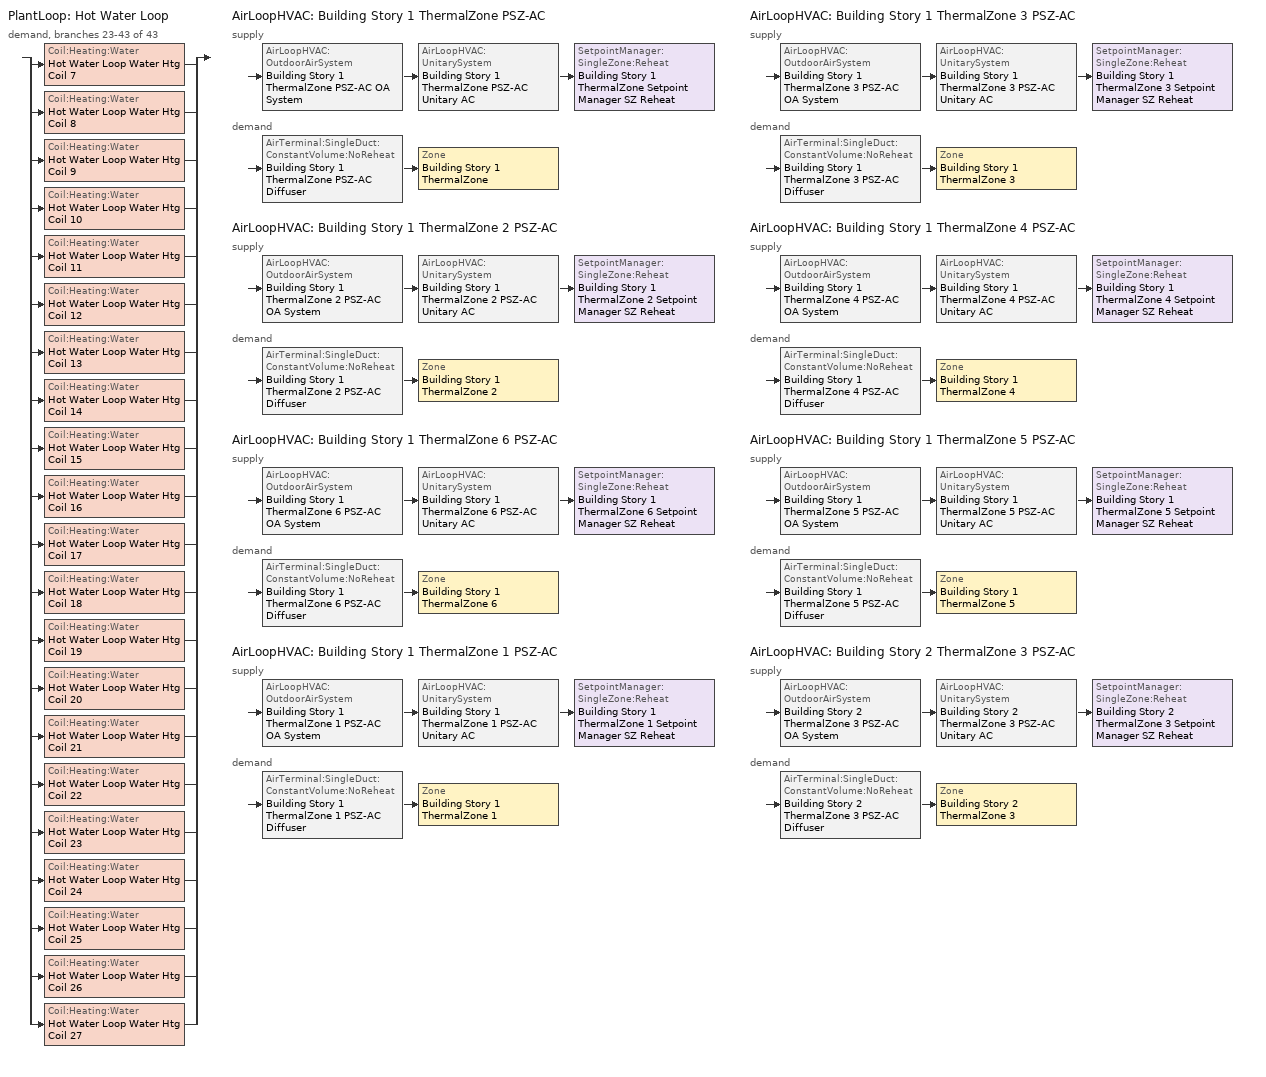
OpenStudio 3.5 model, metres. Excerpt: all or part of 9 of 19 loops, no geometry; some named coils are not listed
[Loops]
PlantLoop 'Hot Water Loop'
 demand, branches 23-43 of 43: split
  | Coil:Heating:Water 'Hot Water Loop Water Htg Coil 7'
  | Coil:Heating:Water 'Hot Water Loop Water Htg Coil 8'
  | Coil:Heating:Water 'Hot Water Loop Water Htg Coil 9'
  | Coil:Heating:Water 'Hot Water Loop Water Htg Coil 10'
  | Coil:Heating:Water 'Hot Water Loop Water Htg Coil 11'
  | Coil:Heating:Water 'Hot Water Loop Water Htg Coil 12'
  | Coil:Heating:Water 'Hot Water Loop Water Htg Coil 13'
  | Coil:Heating:Water 'Hot Water Loop Water Htg Coil 14'
  | Coil:Heating:Water 'Hot Water Loop Water Htg Coil 15'
  | Coil:Heating:Water 'Hot Water Loop Water Htg Coil 16'
  | Coil:Heating:Water 'Hot Water Loop Water Htg Coil 17'
  | Coil:Heating:Water 'Hot Water Loop Water Htg Coil 18'
  | Coil:Heating:Water 'Hot Water Loop Water Htg Coil 19'
  | Coil:Heating:Water 'Hot Water Loop Water Htg Coil 20'
  | Coil:Heating:Water 'Hot Water Loop Water Htg Coil 21'
  | Coil:Heating:Water 'Hot Water Loop Water Htg Coil 22'
  | Coil:Heating:Water 'Hot Water Loop Water Htg Coil 23'
  | Coil:Heating:Water 'Hot Water Loop Water Htg Coil 24'
  | Coil:Heating:Water 'Hot Water Loop Water Htg Coil 25'
  | Coil:Heating:Water 'Hot Water Loop Water Htg Coil 26'
  | Coil:Heating:Water 'Hot Water Loop Water Htg Coil 27'
AirLoopHVAC 'Building Story 1 ThermalZone PSZ-AC'
 supply: AirLoopHVAC:OutdoorAirSystem 'Building Story 1 ThermalZone PSZ-AC OA System' > AirLoopHVAC:UnitarySystem 'Building Story 1 ThermalZone PSZ-AC Unitary AC' > SetpointManager:SingleZone:Reheat 'Building Story 1 ThermalZone Setpoint Manager SZ Reheat'
 demand: AirTerminal:SingleDuct:ConstantVolume:NoReheat 'Building Story 1 ThermalZone PSZ-AC Diffuser' > Zone 'Building Story 1 ThermalZone'
AirLoopHVAC 'Building Story 1 ThermalZone 2 PSZ-AC'
 supply: AirLoopHVAC:OutdoorAirSystem 'Building Story 1 ThermalZone 2 PSZ-AC OA System' > AirLoopHVAC:UnitarySystem 'Building Story 1 ThermalZone 2 PSZ-AC Unitary AC' > SetpointManager:SingleZone:Reheat 'Building Story 1 ThermalZone 2 Setpoint Manager SZ Reheat'
 demand: AirTerminal:SingleDuct:ConstantVolume:NoReheat 'Building Story 1 ThermalZone 2 PSZ-AC Diffuser' > Zone 'Building Story 1 ThermalZone 2'
AirLoopHVAC 'Building Story 1 ThermalZone 6 PSZ-AC'
 supply: AirLoopHVAC:OutdoorAirSystem 'Building Story 1 ThermalZone 6 PSZ-AC OA System' > AirLoopHVAC:UnitarySystem 'Building Story 1 ThermalZone 6 PSZ-AC Unitary AC' > SetpointManager:SingleZone:Reheat 'Building Story 1 ThermalZone 6 Setpoint Manager SZ Reheat'
 demand: AirTerminal:SingleDuct:ConstantVolume:NoReheat 'Building Story 1 ThermalZone 6 PSZ-AC Diffuser' > Zone 'Building Story 1 ThermalZone 6'
AirLoopHVAC 'Building Story 1 ThermalZone 1 PSZ-AC'
 supply: AirLoopHVAC:OutdoorAirSystem 'Building Story 1 ThermalZone 1 PSZ-AC OA System' > AirLoopHVAC:UnitarySystem 'Building Story 1 ThermalZone 1 PSZ-AC Unitary AC' > SetpointManager:SingleZone:Reheat 'Building Story 1 ThermalZone 1 Setpoint Manager SZ Reheat'
 demand: AirTerminal:SingleDuct:ConstantVolume:NoReheat 'Building Story 1 ThermalZone 1 PSZ-AC Diffuser' > Zone 'Building Story 1 ThermalZone 1'
AirLoopHVAC 'Building Story 1 ThermalZone 3 PSZ-AC'
 supply: AirLoopHVAC:OutdoorAirSystem 'Building Story 1 ThermalZone 3 PSZ-AC OA System' > AirLoopHVAC:UnitarySystem 'Building Story 1 ThermalZone 3 PSZ-AC Unitary AC' > SetpointManager:SingleZone:Reheat 'Building Story 1 ThermalZone 3 Setpoint Manager SZ Reheat'
 demand: AirTerminal:SingleDuct:ConstantVolume:NoReheat 'Building Story 1 ThermalZone 3 PSZ-AC Diffuser' > Zone 'Building Story 1 ThermalZone 3'
AirLoopHVAC 'Building Story 1 ThermalZone 4 PSZ-AC'
 supply: AirLoopHVAC:OutdoorAirSystem 'Building Story 1 ThermalZone 4 PSZ-AC OA System' > AirLoopHVAC:UnitarySystem 'Building Story 1 ThermalZone 4 PSZ-AC Unitary AC' > SetpointManager:SingleZone:Reheat 'Building Story 1 ThermalZone 4 Setpoint Manager SZ Reheat'
 demand: AirTerminal:SingleDuct:ConstantVolume:NoReheat 'Building Story 1 ThermalZone 4 PSZ-AC Diffuser' > Zone 'Building Story 1 ThermalZone 4'
AirLoopHVAC 'Building Story 1 ThermalZone 5 PSZ-AC'
 supply: AirLoopHVAC:OutdoorAirSystem 'Building Story 1 ThermalZone 5 PSZ-AC OA System' > AirLoopHVAC:UnitarySystem 'Building Story 1 ThermalZone 5 PSZ-AC Unitary AC' > SetpointManager:SingleZone:Reheat 'Building Story 1 ThermalZone 5 Setpoint Manager SZ Reheat'
 demand: AirTerminal:SingleDuct:ConstantVolume:NoReheat 'Building Story 1 ThermalZone 5 PSZ-AC Diffuser' > Zone 'Building Story 1 ThermalZone 5'
AirLoopHVAC 'Building Story 2 ThermalZone 3 PSZ-AC'
 supply: AirLoopHVAC:OutdoorAirSystem 'Building Story 2 ThermalZone 3 PSZ-AC OA System' > AirLoopHVAC:UnitarySystem 'Building Story 2 ThermalZone 3 PSZ-AC Unitary AC' > SetpointManager:SingleZone:Reheat 'Building Story 2 ThermalZone 3 Setpoint Manager SZ Reheat'
 demand: AirTerminal:SingleDuct:ConstantVolume:NoReheat 'Building Story 2 ThermalZone 3 PSZ-AC Diffuser' > Zone 'Building Story 2 ThermalZone 3'
[Sizing:Zone] Zone Cooling Design Supply Air Temperature Input Method=SupplyAirTemperature; Zone Cooling Design Supply Air Temperature Difference {deltaC}=11.11; Zone Heating Design Supply Air Temperature Input Method=SupplyAirTemperature; Zone Heating Design Supply Air Temperature {C}=50; Zone Heating Design Supply Air Temperature Difference {deltaC}=11.11; Zone Heating Design Supply Air Humidity Ratio {kg-H2O/kg-air}=0.008; Cooling Design Air Flow Method=DesignDay; Heating Design Air Flow Method=DesignDay; Account for Dedicated Outdoor Air System=No; Dedicated Outdoor Air System Control Strategy=NeutralSupplyAir; Dedicated Outdoor Air Low Setpoint Temperature for Design {C}=autosize; Dedicated Outdoor Air High Setpoint Temperature for Design {C}=autosize; Zone Load Sizing Method=Sensible Load Only No Latent Load; Zone Latent Cooling Design Supply Air Humidity Ratio Input Method=HumidityRatioDifference; Zone Cooling Design Supply Air Humidity Ratio Difference {kgWater/kgDryAir}=0.005; Zone Latent Heating Design Supply Air Humidity Ratio Input Method=HumidityRatioDifference; Zone Humidification Design Supply Air Humidity Ratio Difference {kgWater/kgDryAir}=0.005
Name | Zone Cooling Design Supply Air Temperature {C} | Zone Cooling Design Supply Air Humidity Ratio {kg-H2O/kg-air}
Building Story 1 ThermalZone; Building Story 1 ThermalZone 1; Building Story 1 ThermalZone 2; Building Story 1 ThermalZone 3; Building Story 1 ThermalZone 4; Building Story 1 ThermalZone 5; Building Story 1 ThermalZone 6; Building Story 2 ThermalZone 3 | 12.7778 | 0.0085
Building Story 4 ThermalZone; Building Story 4 ThermalZone 1; Building Story 4 ThermalZone 2; Building Story 4 ThermalZone 3; Building Story 4 ThermalZone 4; Building Story 4 ThermalZone 5; Building Story 4 ThermalZone 6; Building Story 5 ThermalZone; Building Story 5 ThermalZone 1; Building Story 5 ThermalZone 2; Building Story 5 ThermalZone 3; Building Story 5 ThermalZone 4; Building Story 5 ThermalZone 5; Building Story 5 ThermalZone 6; Building Story 6 ThermalZone; Building Story 6 ThermalZone 1; Building Story 6 ThermalZone 2; Building Story 6 ThermalZone 3; Building Story 6 ThermalZone 4; Building Story 6 ThermalZone 5; Building Story 6 ThermalZone 6 | 13.8889 | 0.008
[Zone equipment]
Building Story 1 ThermalZone: Building Story 1 ThermalZone PSZ-AC Diffuser
Building Story 1 ThermalZone 1: Building Story 1 ThermalZone 1 PSZ-AC Diffuser
Building Story 1 ThermalZone 2: Building Story 1 ThermalZone 2 PSZ-AC Diffuser
Building Story 1 ThermalZone 3: Building Story 1 ThermalZone 3 PSZ-AC Diffuser
Building Story 1 ThermalZone 4: Building Story 1 ThermalZone 4 PSZ-AC Diffuser
Building Story 1 ThermalZone 5: Building Story 1 ThermalZone 5 PSZ-AC Diffuser
Building Story 1 ThermalZone 6: Building Story 1 ThermalZone 6 PSZ-AC Diffuser
Building Story 2 ThermalZone 3: Building Story 2 ThermalZone 3 PSZ-AC Diffuser
Building Story 4 ThermalZone: Building Story 4 ThermalZone PTAC
Building Story 4 ThermalZone 1: Building Story 4 ThermalZone 1 PTAC
Building Story 4 ThermalZone 2: Building Story 4 ThermalZone 2 PTAC
Building Story 4 ThermalZone 3: Building Story 4 ThermalZone 3 PTAC
Building Story 4 ThermalZone 4: Building Story 4 ThermalZone 4 PTAC
Building Story 4 ThermalZone 5: Building Story 4 ThermalZone 5 PTAC
Building Story 4 ThermalZone 6: Building Story 4 ThermalZone 6 PTAC
Building Story 5 ThermalZone: Building Story 5 ThermalZone PTAC
Building Story 5 ThermalZone 1: Building Story 5 ThermalZone 1 PTAC
Building Story 5 ThermalZone 2: Building Story 5 ThermalZone 2 PTAC
Building Story 5 ThermalZone 3: Building Story 5 ThermalZone 3 PTAC
Building Story 5 ThermalZone 4: Building Story 5 ThermalZone 4 PTAC
Building Story 5 ThermalZone 5: Building Story 5 ThermalZone 5 PTAC
Building Story 5 ThermalZone 6: Building Story 5 ThermalZone 6 PTAC
Building Story 6 ThermalZone: Building Story 6 ThermalZone PTAC
Building Story 6 ThermalZone 1: Building Story 6 ThermalZone 1 PTAC
Building Story 6 ThermalZone 2: Building Story 6 ThermalZone 2 PTAC
Building Story 6 ThermalZone 3: Building Story 6 ThermalZone 3 PTAC
Building Story 6 ThermalZone 4: Building Story 6 ThermalZone 4 PTAC
Building Story 6 ThermalZone 5: Building Story 6 ThermalZone 5 PTAC
Building Story 6 ThermalZone 6: Building Story 6 ThermalZone 6 PTAC
[AirLoopHVAC] Design Supply Air Flow Rate {m3/s}=autosize; Design Return Air Flow Fraction of Supply Air Flow=1
Name | Availability Schedule
Building Story 1 ThermalZone PSZ-AC | Building Story 1 ThermalZone PSZ-AC Occ Sch
Building Story 1 ThermalZone 2 PSZ-AC | Building Story 1 ThermalZone 2 PSZ-AC Occ Sch
Building Story 1 ThermalZone 6 PSZ-AC | Building Story 1 ThermalZone 6 PSZ-AC Occ Sch
Building Story 1 ThermalZone 1 PSZ-AC | Building Story 1 ThermalZone 1 PSZ-AC Occ Sch
Building Story 1 ThermalZone 3 PSZ-AC | Building Story 1 ThermalZone 3 PSZ-AC Occ Sch
Building Story 1 ThermalZone 4 PSZ-AC | Building Story 1 ThermalZone 4 PSZ-AC Occ Sch
Building Story 1 ThermalZone 5 PSZ-AC | Building Story 1 ThermalZone 5 PSZ-AC Occ Sch
Building Story 2 ThermalZone 3 PSZ-AC | Building Story 2 ThermalZone 3 PSZ-AC Occ Sch
[Sizing:System] Type of Load to Size On=Sensible; Design Outdoor Air Flow Rate {m3/s}=Autosize; Central Heating Maximum System Air Flow Ratio=1; Preheat Design Temperature {C}=7.22222; Preheat Design Humidity Ratio {kg-H2O/kg-Air}=0.008; Precool Design Temperature {C}=12.7778; Precool Design Humidity Ratio {kg-H2O/kg-Air}=0.008; Central Cooling Design Supply Air Temperature {C}=12.7778; Central Heating Design Supply Air Temperature {C}=50; Sizing Option=Coincident; 100% Outdoor Air in Cooling=No; 100% Outdoor Air in Heating=No; Central Cooling Design Supply Air Humidity Ratio {kg-H2O/kg-Air}=0.0085; Central Heating Design Supply Air Humidity Ratio {kg-H2O/kg-Air}=0.008; Cooling Design Air Flow Method=DesignDay; Heating Design Air Flow Method=DesignDay; System Outdoor Air Method=ZoneSum; Zone Maximum Outdoor Air Fraction=1; Cooling Supply Air Flow Rate Per Floor Area {m3/s-m2}=0.00996765; Cooling Fraction of Autosized Cooling Supply Air Flow Rate=1; Cooling Supply Air Flow Rate Per Unit Cooling Capacity {m3/s-W}=3.94755e-05; Heating Supply Air Flow Rate Per Floor Area {m3/s-m2}=0.00996765; Heating Fraction of Autosized Heating Supply Air Flow Rate=1; Heating Fraction of Autosized Cooling Supply Air Flow Rate=1; Heating Supply Air Flow Rate Per Unit Heating Capacity {m3/s-W}=3.15882e-05; Cooling Design Capacity Method=CoolingDesignCapacity; Cooling Design Capacity {W}=autosize; Cooling Design Capacity Per Floor Area {W/m2}=234.7; Fraction of Autosized Cooling Design Capacity=1; Heating Design Capacity Method=HeatingDesignCapacity; Heating Design Capacity {W}=autosize; Heating Design Capacity Per Floor Area {W/m2}=157; Fraction of Autosized Heating Design Capacity=1; Central Cooling Capacity Control Method=OnOff; Occupant Diversity=autosize
Building Story 1 ThermalZone PSZ-AC; Building Story 1 ThermalZone 2 PSZ-AC; Building Story 1 ThermalZone 6 PSZ-AC; Building Story 1 ThermalZone 1 PSZ-AC; Building Story 1 ThermalZone 3 PSZ-AC; Building Story 1 ThermalZone 4 PSZ-AC; Building Story 1 ThermalZone 5 PSZ-AC; Building Story 2 ThermalZone 3 PSZ-AC
[SetpointManager:SingleZone:Reheat] Minimum Supply Air Temperature {C}=12.7778; Maximum Supply Air Temperature {C}=50
Name | Control Zone | Setpoint Node or NodeList
Building Story 1 ThermalZone Setpoint Manager SZ Reheat | Building Story 1 ThermalZone | Building Story 1 ThermalZone PSZ-AC Supply Outlet Node
Building Story 1 ThermalZone 2 Setpoint Manager SZ Reheat | Building Story 1 ThermalZone 2 | Building Story 1 ThermalZone 2 PSZ-AC Supply Outlet Node
Building Story 1 ThermalZone 6 Setpoint Manager SZ Reheat | Building Story 1 ThermalZone 6 | Building Story 1 ThermalZone 6 PSZ-AC Supply Outlet Node
Building Story 1 ThermalZone 1 Setpoint Manager SZ Reheat | Building Story 1 ThermalZone 1 | Building Story 1 ThermalZone 1 PSZ-AC Supply Outlet Node
Building Story 1 ThermalZone 3 Setpoint Manager SZ Reheat | Building Story 1 ThermalZone 3 | Building Story 1 ThermalZone 3 PSZ-AC Supply Outlet Node
Building Story 1 ThermalZone 4 Setpoint Manager SZ Reheat | Building Story 1 ThermalZone 4 | Building Story 1 ThermalZone 4 PSZ-AC Supply Outlet Node
Building Story 1 ThermalZone 5 Setpoint Manager SZ Reheat | Building Story 1 ThermalZone 5 | Building Story 1 ThermalZone 5 PSZ-AC Supply Outlet Node
Building Story 2 ThermalZone 3 Setpoint Manager SZ Reheat | Building Story 2 ThermalZone 3 | Building Story 2 ThermalZone 3 PSZ-AC Supply Outlet Node
[Coil:Heating:Water] Availability Schedule=Always On Discrete; Rated Inlet Water Temperature {C}=82.2222; Rated Inlet Air Temperature {C}=16.6; Rated Outlet Water Temperature {C}=71.1111; Rated Outlet Air Temperature {C}=32.2
Hot Water Loop Water Htg Coil 7; Hot Water Loop Water Htg Coil 8; Hot Water Loop Water Htg Coil 9; Hot Water Loop Water Htg Coil 10; Hot Water Loop Water Htg Coil 11; Hot Water Loop Water Htg Coil 12; Hot Water Loop Water Htg Coil 13; Hot Water Loop Water Htg Coil 14; Hot Water Loop Water Htg Coil 15; Hot Water Loop Water Htg Coil 16; Hot Water Loop Water Htg Coil 17; Hot Water Loop Water Htg Coil 18; Hot Water Loop Water Htg Coil 19; Hot Water Loop Water Htg Coil 20; Hot Water Loop Water Htg Coil 21; Hot Water Loop Water Htg Coil 22; Hot Water Loop Water Htg Coil 23; Hot Water Loop Water Htg Coil 24; Hot Water Loop Water Htg Coil 25; Hot Water Loop Water Htg Coil 26; Hot Water Loop Water Htg Coil 27
[Controller:WaterCoil] Action=Normal; Controller Convergence Tolerance {deltaC}=0.0001; Minimum Actuated Flow {m3/s}=0
Name | Water Coil
Hot Water Loop Water Htg Coil 7 Controller | Hot Water Loop Water Htg Coil 7
Hot Water Loop Water Htg Coil 8 Controller | Hot Water Loop Water Htg Coil 8
Hot Water Loop Water Htg Coil 9 Controller | Hot Water Loop Water Htg Coil 9
Hot Water Loop Water Htg Coil 10 Controller | Hot Water Loop Water Htg Coil 10
Hot Water Loop Water Htg Coil 11 Controller | Hot Water Loop Water Htg Coil 11
Hot Water Loop Water Htg Coil 12 Controller | Hot Water Loop Water Htg Coil 12
Hot Water Loop Water Htg Coil 13 Controller | Hot Water Loop Water Htg Coil 13
Hot Water Loop Water Htg Coil 14 Controller | Hot Water Loop Water Htg Coil 14
Hot Water Loop Water Htg Coil 15 Controller | Hot Water Loop Water Htg Coil 15
Hot Water Loop Water Htg Coil 16 Controller | Hot Water Loop Water Htg Coil 16
Hot Water Loop Water Htg Coil 17 Controller | Hot Water Loop Water Htg Coil 17
Hot Water Loop Water Htg Coil 18 Controller | Hot Water Loop Water Htg Coil 18
Hot Water Loop Water Htg Coil 19 Controller | Hot Water Loop Water Htg Coil 19
Hot Water Loop Water Htg Coil 20 Controller | Hot Water Loop Water Htg Coil 20
Hot Water Loop Water Htg Coil 21 Controller | Hot Water Loop Water Htg Coil 21
Hot Water Loop Water Htg Coil 22 Controller | Hot Water Loop Water Htg Coil 22
Hot Water Loop Water Htg Coil 23 Controller | Hot Water Loop Water Htg Coil 23
Hot Water Loop Water Htg Coil 24 Controller | Hot Water Loop Water Htg Coil 24
Hot Water Loop Water Htg Coil 25 Controller | Hot Water Loop Water Htg Coil 25
Hot Water Loop Water Htg Coil 26 Controller | Hot Water Loop Water Htg Coil 26
Hot Water Loop Water Htg Coil 27 Controller | Hot Water Loop Water Htg Coil 27
[Coil:Heating:Electric] Availability Schedule=Always On Discrete; Efficiency=1
Building Story 1 ThermalZone PSZ-AC Electric Backup Htg Coil; Building Story 1 ThermalZone 2 PSZ-AC Electric Backup Htg Coil; Building Story 1 ThermalZone 6 PSZ-AC Electric Backup Htg Coil; Building Story 1 ThermalZone 1 PSZ-AC Electric Backup Htg Coil; Building Story 1 ThermalZone 3 PSZ-AC Electric Backup Htg Coil; Building Story 1 ThermalZone 4 PSZ-AC Electric Backup Htg Coil; Building Story 1 ThermalZone 5 PSZ-AC Electric Backup Htg Coil; Building Story 2 ThermalZone 3 PSZ-AC Electric Backup Htg Coil
[Coil:Cooling:DX:SingleSpeed] Availability Schedule=Always On Discrete; Rated Total Cooling Capacity {W}=autosize; Rated Sensible Heat Ratio=autosize; Rated Air Flow Rate {m3/s}=autosize; Rated Evaporator Fan Power Per Volume Flow Rate 2017 {W/(m3/s)}=773.3; Rated Evaporator Fan Power Per Volume Flow Rate 2023 {W/(m3/s)}=934.4; Minimum Outdoor Dry-Bulb Temperature for Compressor Operation {C}=-25; Nominal Time for Condensate Removal to Begin {s}=0; Ratio of Initial Moisture Evaporation Rate and Steady State Latent Capacity=0; Maximum Cycling Rate {cycles/hr}=0; Latent Capacity Time Constant {s}=0; Condenser Type=AirCooled; Evaporative Condenser Effectiveness=0.9; Evaporative Condenser Air Flow Rate {m3/s}=autosize; Evaporative Condenser Pump Rated Power Consumption {W}=autosize; Crankcase Heater Capacity {W}=0; Maximum Outdoor Dry-Bulb Temperature for Crankcase Heater Operation {C}=10; Basin Heater Capacity {W/K}=0; Basin Heater Setpoint Temperature {C}=2
Name | Rated COP {W/W} | Total Cooling Capacity Function of Temperature Curve | Total Cooling Capacity Function of Flow Fraction Curve | Energy Input Ratio Function of Temperature Curve | Energy Input Ratio Function of Flow Fraction Curve | Part Load Fraction Correlation Curve
Building Story 1 ThermalZone PSZ-AC 1spd DX AC Clg Coil 702kBtu/hr 9.8EER | 3.39929 | PSZ-AC_Unitary_PackagecoolCapFT | PSZ-AC_Unitary_PackagecoolFFF | PSZ-AC DX Unitary Package EIRFT | PSZ-AC_Unitary_PackagecoolEIRFFF | PSZ-AC_Unitary_PackagecoolPLR
Building Story 1 ThermalZone 2 PSZ-AC 1spd DX AC Clg Coil 83kBtu/hr 11.0EER; Building Story 1 ThermalZone 1 PSZ-AC 1spd DX AC Clg Coil 83kBtu/hr 11.0EER; Building Story 1 ThermalZone 4 PSZ-AC 1spd DX AC Clg Coil 122kBtu/hr 11.0EER; Building Story 1 ThermalZone 5 PSZ-AC 1spd DX AC Clg Coil 108kBtu/hr 11.0EER | 3.79883 | PSZ-AC_Unitary_PackagecoolCapFT | PSZ-AC_Unitary_PackagecoolFFF | PSZ-AC DX Unitary Package EIRFT | PSZ-AC_Unitary_PackagecoolEIRFFF | PSZ-AC_Unitary_PackagecoolPLR
Building Story 1 ThermalZone 6 PSZ-AC 1spd DX AC Clg Coil 55kBtu/hr 14.0SEER; Building Story 1 ThermalZone 3 PSZ-AC 1spd DX AC Clg Coil 36kBtu/hr 14.0SEER; Building Story 2 ThermalZone 3 PSZ-AC 1spd DX AC Clg Coil 28kBtu/hr 14.0SEER | 4.11713 | PSZ-AC_Unitary_PackagecoolCapFT | PSZ-AC_Unitary_PackagecoolFFF | PSZ-AC DX Unitary Package EIRFT | PSZ-AC_Unitary_PackagecoolEIRFFF | PSZ-AC_Unitary_PackagecoolPLR
Building Story 4 ThermalZone 3 PTAC 1spd DX AC Clg Coil 36kBtu/hr 9.5EER; Building Story 4 ThermalZone 4 PTAC 1spd DX AC Clg Coil 73kBtu/hr 9.5EER; Building Story 4 ThermalZone PTAC 1spd DX AC Clg Coil 160kBtu/hr 9.5EER; Building Story 4 ThermalZone 1 PTAC 1spd DX AC Clg Coil 73kBtu/hr 9.5EER; Building Story 4 ThermalZone 2 PTAC 1spd DX AC Clg Coil 60kBtu/hr 9.5EER; Building Story 4 ThermalZone 5 PTAC 1spd DX AC Clg Coil 99kBtu/hr 9.5EER; Building Story 4 ThermalZone 6 PTAC 1spd DX AC Clg Coil 43kBtu/hr 9.5EER; Building Story 5 ThermalZone 3 PTAC 1spd DX AC Clg Coil 36kBtu/hr 9.5EER; Building Story 5 ThermalZone 4 PTAC 1spd DX AC Clg Coil 74kBtu/hr 9.5EER; Building Story 5 ThermalZone PTAC 1spd DX AC Clg Coil 160kBtu/hr 9.5EER; Building Story 5 ThermalZone 1 PTAC 1spd DX AC Clg Coil 75kBtu/hr 9.5EER; Building Story 5 ThermalZone 2 PTAC 1spd DX AC Clg Coil 61kBtu/hr 9.5EER; Building Story 5 ThermalZone 5 PTAC 1spd DX AC Clg Coil 99kBtu/hr 9.5EER; Building Story 5 ThermalZone 6 PTAC 1spd DX AC Clg Coil 43kBtu/hr 9.5EER; Building Story 6 ThermalZone 3 PTAC 1spd DX AC Clg Coil 37kBtu/hr 9.5EER; Building Story 6 ThermalZone 4 PTAC 1spd DX AC Clg Coil 75kBtu/hr 9.5EER; Building Story 6 ThermalZone PTAC 1spd DX AC Clg Coil 214kBtu/hr 9.5EER; Building Story 6 ThermalZone 1 PTAC 1spd DX AC Clg Coil 79kBtu/hr 9.5EER; Building Story 6 ThermalZone 2 PTAC 1spd DX AC Clg Coil 65kBtu/hr 9.5EER; Building Story 6 ThermalZone 5 PTAC 1spd DX AC Clg Coil 101kBtu/hr 9.5EER; Building Story 6 ThermalZone 6 PTAC 1spd DX AC Clg Coil 44kBtu/hr 9.5EER | 3.2994 | PSZ-Fine Storage DX Coil Cap-FT | DX Coil Cap-FF | PSZ-AC DX Coil EIR-FT | Split DX Coil EIR-FF | HPACCOOLPLFFPLR
[Fan:OnOff] Availability Schedule=Always On Discrete; Maximum Flow Rate {m3/s}=autosize; Motor In Airstream Fraction=1
Name | Fan Total Efficiency | Pressure Rise {Pa} | Motor Efficiency | Fan Power Ratio Function of Speed Ratio Curve | Fan Efficiency Ratio Function of Speed Ratio Curve
Building Story 1 ThermalZone PSZ-AC Fan | 0.6045 | 1018.77 | 0.93 | Fan On Off Power Curve | Fan On Off Efficiency Curve
Building Story 1 ThermalZone 2 PSZ-AC Fan | 0.56225 | 622.722 | 0.865 | Fan On Off Power Curve 1 | Fan On Off Efficiency Curve 1
Building Story 1 ThermalZone 6 PSZ-AC Fan | 0.55575 | 622.722 | 0.855 | Fan On Off Power Curve 2 | Fan On Off Efficiency Curve 2
Building Story 1 ThermalZone 1 PSZ-AC Fan | 0.56225 | 622.722 | 0.865 | Fan On Off Power Curve 3 | Fan On Off Efficiency Curve 3
Building Story 1 ThermalZone 3 PSZ-AC Fan | 0.55575 | 622.722 | 0.855 | Fan On Off Power Curve 4 | Fan On Off Efficiency Curve 4
Building Story 1 ThermalZone 4 PSZ-AC Fan | 0.58175 | 622.722 | 0.895 | Fan On Off Power Curve 5 | Fan On Off Efficiency Curve 5
Building Story 1 ThermalZone 5 PSZ-AC Fan | 0.58175 | 622.722 | 0.895 | Fan On Off Power Curve 6 | Fan On Off Efficiency Curve 6
Building Story 2 ThermalZone 3 PSZ-AC Fan | 0.55575 | 622.722 | 0.855 | Fan On Off Power Curve 7 | Fan On Off Efficiency Curve 7
Building Story 4 ThermalZone 3 PTAC Fan | 0.385 | 331.288 | 0.7 | Fan On Off Power Curve 21 | Fan On Off Efficiency Curve 21
Building Story 4 ThermalZone 4 PTAC Fan | 0.385 | 331.288 | 0.7 | Fan On Off Power Curve 22 | Fan On Off Efficiency Curve 22
Building Story 4 ThermalZone PTAC Fan | 0.385 | 331.288 | 0.7 | Fan On Off Power Curve 23 | Fan On Off Efficiency Curve 23
Building Story 4 ThermalZone 1 PTAC Fan | 0.385 | 331.288 | 0.7 | Fan On Off Power Curve 24 | Fan On Off Efficiency Curve 24
Building Story 4 ThermalZone 2 PTAC Fan | 0.385 | 331.288 | 0.7 | Fan On Off Power Curve 25 | Fan On Off Efficiency Curve 25
Building Story 4 ThermalZone 5 PTAC Fan | 0.385 | 331.288 | 0.7 | Fan On Off Power Curve 26 | Fan On Off Efficiency Curve 26
Building Story 4 ThermalZone 6 PTAC Fan | 0.385 | 331.288 | 0.7 | Fan On Off Power Curve 27 | Fan On Off Efficiency Curve 27
Building Story 5 ThermalZone 3 PTAC Fan | 0.385 | 331.288 | 0.7 | Fan On Off Power Curve 28 | Fan On Off Efficiency Curve 28
Building Story 5 ThermalZone 4 PTAC Fan | 0.385 | 331.288 | 0.7 | Fan On Off Power Curve 29 | Fan On Off Efficiency Curve 29
Building Story 5 ThermalZone PTAC Fan | 0.385 | 331.288 | 0.7 | Fan On Off Power Curve 30 | Fan On Off Efficiency Curve 30
Building Story 5 ThermalZone 1 PTAC Fan | 0.385 | 331.288 | 0.7 | Fan On Off Power Curve 31 | Fan On Off Efficiency Curve 31
Building Story 5 ThermalZone 2 PTAC Fan | 0.385 | 331.288 | 0.7 | Fan On Off Power Curve 32 | Fan On Off Efficiency Curve 32
Building Story 5 ThermalZone 5 PTAC Fan | 0.385 | 331.288 | 0.7 | Fan On Off Power Curve 33 | Fan On Off Efficiency Curve 33
Building Story 5 ThermalZone 6 PTAC Fan | 0.385 | 331.288 | 0.7 | Fan On Off Power Curve 34 | Fan On Off Efficiency Curve 34
Building Story 6 ThermalZone 3 PTAC Fan | 0.385 | 331.288 | 0.7 | Fan On Off Power Curve 35 | Fan On Off Efficiency Curve 35
Building Story 6 ThermalZone 4 PTAC Fan | 0.385 | 331.288 | 0.7 | Fan On Off Power Curve 36 | Fan On Off Efficiency Curve 36
Building Story 6 ThermalZone PTAC Fan | 0.385 | 331.288 | 0.7 | Fan On Off Power Curve 37 | Fan On Off Efficiency Curve 37
Building Story 6 ThermalZone 1 PTAC Fan | 0.385 | 331.288 | 0.7 | Fan On Off Power Curve 38 | Fan On Off Efficiency Curve 38
Building Story 6 ThermalZone 2 PTAC Fan | 0.385 | 331.288 | 0.7 | Fan On Off Power Curve 39 | Fan On Off Efficiency Curve 39
Building Story 6 ThermalZone 5 PTAC Fan | 0.385 | 331.288 | 0.7 | Fan On Off Power Curve 40 | Fan On Off Efficiency Curve 40
Building Story 6 ThermalZone 6 PTAC Fan | 0.385 | 331.288 | 0.7 | Fan On Off Power Curve 41 | Fan On Off Efficiency Curve 41
[AirLoopHVAC:UnitarySystem] Control Type=Load; Dehumidification Control Type=None; Availability Schedule=Always On Discrete; Fan Placement=DrawThrough; DX Heating Coil Sizing Ratio=1; Use DOAS DX Cooling Coil=No; DOAS DX Cooling Coil Leaving Minimum Air Temperature {C}=2; Latent Load Control=SensibleOnlyLoadControl; Supply Air Flow Rate During Cooling Operation {m3/s}=Autosize; Supply Air Flow Rate During Heating Operation {m3/s}=Autosize; Supply Air Flow Rate When No Cooling or Heating is Required {m3/s}=Autosize; Maximum Supply Air Temperature {C}=80; Maximum Outdoor Dry-Bulb Temperature for Supplemental Heater Operation {C}=21; Maximum Cycling Rate {cycles/hr}=2.5; Heat Pump Time Constant {s}=60; Fraction of On-Cycle Power Use=0.01; Heat Pump Fan Delay Time {s}=60; Ancilliary On-Cycle Electric Power {W}=0; Ancilliary Off-Cycle Electric Power {W}=0
Name | Controlling Zone or Thermostat Location | Supply Fan | Supply Air Fan Operating Mode Schedule | Heating Coil | Cooling Coil | Supplemental Heating Coil
Building Story 1 ThermalZone PSZ-AC Unitary AC | Building Story 1 ThermalZone | Building Story 1 ThermalZone PSZ-AC Fan | Building Story 1 ThermalZone PSZ-AC Occ Sch | Building Story 1 ThermalZone PSZ-AC Water Htg Coil | Building Story 1 ThermalZone PSZ-AC 1spd DX AC Clg Coil 702kBtu/hr 9.8EER | Building Story 1 ThermalZone PSZ-AC Electric Backup Htg Coil
Building Story 1 ThermalZone 2 PSZ-AC Unitary AC | Building Story 1 ThermalZone 2 | Building Story 1 ThermalZone 2 PSZ-AC Fan | Building Story 1 ThermalZone 2 PSZ-AC Occ Sch | Building Story 1 ThermalZone 2 PSZ-AC Water Htg Coil | Building Story 1 ThermalZone 2 PSZ-AC 1spd DX AC Clg Coil 83kBtu/hr 11.0EER | Building Story 1 ThermalZone 2 PSZ-AC Electric Backup Htg Coil
Building Story 1 ThermalZone 6 PSZ-AC Unitary AC | Building Story 1 ThermalZone 6 | Building Story 1 ThermalZone 6 PSZ-AC Fan | Building Story 1 ThermalZone 6 PSZ-AC Occ Sch | Building Story 1 ThermalZone 6 PSZ-AC Water Htg Coil | Building Story 1 ThermalZone 6 PSZ-AC 1spd DX AC Clg Coil 55kBtu/hr 14.0SEER | Building Story 1 ThermalZone 6 PSZ-AC Electric Backup Htg Coil
Building Story 1 ThermalZone 1 PSZ-AC Unitary AC | Building Story 1 ThermalZone 1 | Building Story 1 ThermalZone 1 PSZ-AC Fan | Building Story 1 ThermalZone 1 PSZ-AC Occ Sch | Building Story 1 ThermalZone 1 PSZ-AC Water Htg Coil | Building Story 1 ThermalZone 1 PSZ-AC 1spd DX AC Clg Coil 83kBtu/hr 11.0EER | Building Story 1 ThermalZone 1 PSZ-AC Electric Backup Htg Coil
Building Story 1 ThermalZone 3 PSZ-AC Unitary AC | Building Story 1 ThermalZone 3 | Building Story 1 ThermalZone 3 PSZ-AC Fan | Building Story 1 ThermalZone 3 PSZ-AC Occ Sch | Building Story 1 ThermalZone 3 PSZ-AC Water Htg Coil | Building Story 1 ThermalZone 3 PSZ-AC 1spd DX AC Clg Coil 36kBtu/hr 14.0SEER | Building Story 1 ThermalZone 3 PSZ-AC Electric Backup Htg Coil
Building Story 1 ThermalZone 4 PSZ-AC Unitary AC | Building Story 1 ThermalZone 4 | Building Story 1 ThermalZone 4 PSZ-AC Fan | Building Story 1 ThermalZone 4 PSZ-AC Occ Sch | Building Story 1 ThermalZone 4 PSZ-AC Water Htg Coil | Building Story 1 ThermalZone 4 PSZ-AC 1spd DX AC Clg Coil 122kBtu/hr 11.0EER | Building Story 1 ThermalZone 4 PSZ-AC Electric Backup Htg Coil
Building Story 1 ThermalZone 5 PSZ-AC Unitary AC | Building Story 1 ThermalZone 5 | Building Story 1 ThermalZone 5 PSZ-AC Fan | Building Story 1 ThermalZone 5 PSZ-AC Occ Sch | Building Story 1 ThermalZone 5 PSZ-AC Water Htg Coil | Building Story 1 ThermalZone 5 PSZ-AC 1spd DX AC Clg Coil 108kBtu/hr 11.0EER | Building Story 1 ThermalZone 5 PSZ-AC Electric Backup Htg Coil
Building Story 2 ThermalZone 3 PSZ-AC Unitary AC | Building Story 2 ThermalZone 3 | Building Story 2 ThermalZone 3 PSZ-AC Fan | Building Story 2 ThermalZone 3 PSZ-AC Occ Sch | Building Story 2 ThermalZone 3 PSZ-AC Water Htg Coil | Building Story 2 ThermalZone 3 PSZ-AC 1spd DX AC Clg Coil 28kBtu/hr 14.0SEER | Building Story 2 ThermalZone 3 PSZ-AC Electric Backup Htg Coil
[Controller:OutdoorAir] Minimum Outdoor Air Flow Rate {m3/s}=autosize; Maximum Outdoor Air Flow Rate {m3/s}=Autosize; Economizer Control Action Type=ModulateFlow; Lockout Type=LockoutWithHeating; Minimum Limit Type=FixedMinimum; High Humidity Control=No; Heat Recovery Bypass Control Type=BypassWhenOAFlowGreaterThanMinimum
Name | Economizer Control Type | Minimum Outdoor Air Schedule | Maximum Fraction of Outdoor Air Schedule | Controller Mechanical Ventilation | Economizer Maximum Limit Dry-Bulb Temperature {C} | Economizer Maximum Limit Enthalpy {J/kg}
Building Story 1 ThermalZone PSZ-AC OA System Controller | DifferentialDryBulb | Building Story 1 ThermalZone PSZ-AC Occ Sch | BuildingStory1ThermalZonePSZACmaxOASch | Controller Mechanical Ventilation 1
Building Story 1 ThermalZone 2 PSZ-AC OA System Controller | DifferentialDryBulb | Building Story 1 ThermalZone 2 PSZ-AC Occ Sch | BuildingStory1ThermalZone2PSZACmaxOASch | Controller Mechanical Ventilation 2
Building Story 1 ThermalZone 6 PSZ-AC OA System Controller | DifferentialDryBulb | Building Story 1 ThermalZone 6 PSZ-AC Occ Sch | BuildingStory1ThermalZone6PSZACmaxOASch | Controller Mechanical Ventilation 3
Building Story 1 ThermalZone 1 PSZ-AC OA System Controller | DifferentialDryBulb | Building Story 1 ThermalZone 1 PSZ-AC Occ Sch | BuildingStory1ThermalZone1PSZACmaxOASch | Controller Mechanical Ventilation 4
Building Story 1 ThermalZone 3 PSZ-AC OA System Controller | NoEconomizer | Building Story 1 ThermalZone 3 PSZ-AC Occ Sch | BuildingStory1ThermalZone3PSZACmaxOASch | Controller Mechanical Ventilation 5 | 28 | 64000
Building Story 1 ThermalZone 4 PSZ-AC OA System Controller | DifferentialDryBulb | Building Story 1 ThermalZone 4 PSZ-AC Occ Sch | BuildingStory1ThermalZone4PSZACmaxOASch | Controller Mechanical Ventilation 6
Building Story 1 ThermalZone 5 PSZ-AC OA System Controller | DifferentialDryBulb | Building Story 1 ThermalZone 5 PSZ-AC Occ Sch | BuildingStory1ThermalZone5PSZACmaxOASch | Controller Mechanical Ventilation 7
Building Story 2 ThermalZone 3 PSZ-AC OA System Controller | NoEconomizer | Building Story 2 ThermalZone 3 PSZ-AC Occ Sch | BuildingStory2ThermalZone3PSZACmaxOASch | Controller Mechanical Ventilation 8 | 28 | 64000
[Controller:MechanicalVentilation] Availability Schedule=Always On Discrete
Controller Mechanical Ventilation 1; Controller Mechanical Ventilation 2; Controller Mechanical Ventilation 3; Controller Mechanical Ventilation 4; Controller Mechanical Ventilation 5; Controller Mechanical Ventilation 6; Controller Mechanical Ventilation 7; Controller Mechanical Ventilation 8
[AirLoopHVAC:OutdoorAirSystem]
Name | Controller
Building Story 1 ThermalZone PSZ-AC OA System | Building Story 1 ThermalZone PSZ-AC OA System Controller
Building Story 1 ThermalZone 2 PSZ-AC OA System | Building Story 1 ThermalZone 2 PSZ-AC OA System Controller
Building Story 1 ThermalZone 6 PSZ-AC OA System | Building Story 1 ThermalZone 6 PSZ-AC OA System Controller
Building Story 1 ThermalZone 1 PSZ-AC OA System | Building Story 1 ThermalZone 1 PSZ-AC OA System Controller
Building Story 1 ThermalZone 3 PSZ-AC OA System | Building Story 1 ThermalZone 3 PSZ-AC OA System Controller
Building Story 1 ThermalZone 4 PSZ-AC OA System | Building Story 1 ThermalZone 4 PSZ-AC OA System Controller
Building Story 1 ThermalZone 5 PSZ-AC OA System | Building Story 1 ThermalZone 5 PSZ-AC OA System Controller
Building Story 2 ThermalZone 3 PSZ-AC OA System | Building Story 2 ThermalZone 3 PSZ-AC OA System Controller
[AirTerminal:SingleDuct:ConstantVolume:NoReheat] Availability Schedule=Always On Discrete; Maximum Air Flow Rate {m3/s}=AutoSize
Building Story 1 ThermalZone PSZ-AC Diffuser; Building Story 1 ThermalZone 2 PSZ-AC Diffuser; Building Story 1 ThermalZone 6 PSZ-AC Diffuser; Building Story 1 ThermalZone 1 PSZ-AC Diffuser; Building Story 1 ThermalZone 3 PSZ-AC Diffuser; Building Story 1 ThermalZone 4 PSZ-AC Diffuser; Building Story 1 ThermalZone 5 PSZ-AC Diffuser; Building Story 2 ThermalZone 3 PSZ-AC Diffuser
[ZoneHVAC:PackagedTerminalAirConditioner] Availability Schedule=Always On Discrete; Supply Air Flow Rate During Cooling Operation {m3/s}=Autosize; Supply Air Flow Rate During Heating Operation {m3/s}=Autosize; Supply Air Flow Rate When No Cooling or Heating is Needed {m3/s}=Autosize; Outdoor Air Flow Rate During Cooling Operation {m3/s}=Autosize; Outdoor Air Flow Rate During Heating Operation {m3/s}=Autosize; Outdoor Air Flow Rate When No Cooling or Heating is Needed {m3/s}=Autosize; Fan Placement=DrawThrough; Supply Air Fan Operating Mode Schedule=Always Off Discrete
Name | Supply Air Fan | Heating Coil | Cooling Coil
Building Story 4 ThermalZone 3 PTAC | Building Story 4 ThermalZone 3 PTAC Fan | Hot Water Loop Water Htg Coil 7 | Building Story 4 ThermalZone 3 PTAC 1spd DX AC Clg Coil 36kBtu/hr 9.5EER
Building Story 4 ThermalZone 4 PTAC | Building Story 4 ThermalZone 4 PTAC Fan | Hot Water Loop Water Htg Coil 8 | Building Story 4 ThermalZone 4 PTAC 1spd DX AC Clg Coil 73kBtu/hr 9.5EER
Building Story 4 ThermalZone PTAC | Building Story 4 ThermalZone PTAC Fan | Hot Water Loop Water Htg Coil 9 | Building Story 4 ThermalZone PTAC 1spd DX AC Clg Coil 160kBtu/hr 9.5EER
Building Story 4 ThermalZone 1 PTAC | Building Story 4 ThermalZone 1 PTAC Fan | Hot Water Loop Water Htg Coil 10 | Building Story 4 ThermalZone 1 PTAC 1spd DX AC Clg Coil 73kBtu/hr 9.5EER
Building Story 4 ThermalZone 2 PTAC | Building Story 4 ThermalZone 2 PTAC Fan | Hot Water Loop Water Htg Coil 11 | Building Story 4 ThermalZone 2 PTAC 1spd DX AC Clg Coil 60kBtu/hr 9.5EER
Building Story 4 ThermalZone 5 PTAC | Building Story 4 ThermalZone 5 PTAC Fan | Hot Water Loop Water Htg Coil 12 | Building Story 4 ThermalZone 5 PTAC 1spd DX AC Clg Coil 99kBtu/hr 9.5EER
Building Story 4 ThermalZone 6 PTAC | Building Story 4 ThermalZone 6 PTAC Fan | Hot Water Loop Water Htg Coil 13 | Building Story 4 ThermalZone 6 PTAC 1spd DX AC Clg Coil 43kBtu/hr 9.5EER
Building Story 5 ThermalZone 3 PTAC | Building Story 5 ThermalZone 3 PTAC Fan | Hot Water Loop Water Htg Coil 14 | Building Story 5 ThermalZone 3 PTAC 1spd DX AC Clg Coil 36kBtu/hr 9.5EER
Building Story 5 ThermalZone 4 PTAC | Building Story 5 ThermalZone 4 PTAC Fan | Hot Water Loop Water Htg Coil 15 | Building Story 5 ThermalZone 4 PTAC 1spd DX AC Clg Coil 74kBtu/hr 9.5EER
Building Story 5 ThermalZone PTAC | Building Story 5 ThermalZone PTAC Fan | Hot Water Loop Water Htg Coil 16 | Building Story 5 ThermalZone PTAC 1spd DX AC Clg Coil 160kBtu/hr 9.5EER
Building Story 5 ThermalZone 1 PTAC | Building Story 5 ThermalZone 1 PTAC Fan | Hot Water Loop Water Htg Coil 17 | Building Story 5 ThermalZone 1 PTAC 1spd DX AC Clg Coil 75kBtu/hr 9.5EER
Building Story 5 ThermalZone 2 PTAC | Building Story 5 ThermalZone 2 PTAC Fan | Hot Water Loop Water Htg Coil 18 | Building Story 5 ThermalZone 2 PTAC 1spd DX AC Clg Coil 61kBtu/hr 9.5EER
Building Story 5 ThermalZone 5 PTAC | Building Story 5 ThermalZone 5 PTAC Fan | Hot Water Loop Water Htg Coil 19 | Building Story 5 ThermalZone 5 PTAC 1spd DX AC Clg Coil 99kBtu/hr 9.5EER
Building Story 5 ThermalZone 6 PTAC | Building Story 5 ThermalZone 6 PTAC Fan | Hot Water Loop Water Htg Coil 20 | Building Story 5 ThermalZone 6 PTAC 1spd DX AC Clg Coil 43kBtu/hr 9.5EER
Building Story 6 ThermalZone 3 PTAC | Building Story 6 ThermalZone 3 PTAC Fan | Hot Water Loop Water Htg Coil 21 | Building Story 6 ThermalZone 3 PTAC 1spd DX AC Clg Coil 37kBtu/hr 9.5EER
Building Story 6 ThermalZone 4 PTAC | Building Story 6 ThermalZone 4 PTAC Fan | Hot Water Loop Water Htg Coil 22 | Building Story 6 ThermalZone 4 PTAC 1spd DX AC Clg Coil 75kBtu/hr 9.5EER
Building Story 6 ThermalZone PTAC | Building Story 6 ThermalZone PTAC Fan | Hot Water Loop Water Htg Coil 23 | Building Story 6 ThermalZone PTAC 1spd DX AC Clg Coil 214kBtu/hr 9.5EER
Building Story 6 ThermalZone 1 PTAC | Building Story 6 ThermalZone 1 PTAC Fan | Hot Water Loop Water Htg Coil 24 | Building Story 6 ThermalZone 1 PTAC 1spd DX AC Clg Coil 79kBtu/hr 9.5EER
Building Story 6 ThermalZone 2 PTAC | Building Story 6 ThermalZone 2 PTAC Fan | Hot Water Loop Water Htg Coil 25 | Building Story 6 ThermalZone 2 PTAC 1spd DX AC Clg Coil 65kBtu/hr 9.5EER
Building Story 6 ThermalZone 5 PTAC | Building Story 6 ThermalZone 5 PTAC Fan | Hot Water Loop Water Htg Coil 26 | Building Story 6 ThermalZone 5 PTAC 1spd DX AC Clg Coil 101kBtu/hr 9.5EER
Building Story 6 ThermalZone 6 PTAC | Building Story 6 ThermalZone 6 PTAC Fan | Hot Water Loop Water Htg Coil 27 | Building Story 6 ThermalZone 6 PTAC 1spd DX AC Clg Coil 44kBtu/hr 9.5EER
[Schedule:Ruleset]
Name | Default Day Schedule | Summer Design Day Schedule | Winter Design Day Schedule
Building Story 1 ThermalZone 1 PSZ-AC Occ Sch | Building Story 1 ThermalZone 1 PSZ-AC Occ Sch Default | Building Story 1 ThermalZone 1 PSZ-AC Occ Sch Summer Design Day | Building Story 1 ThermalZone 1 PSZ-AC Occ Sch Winter Design Day
BuildingStory1ThermalZone1PSZACmaxOASch | BuildingStory1ThermalZone1PSZACmaxOASchDefault
Building Story 1 ThermalZone 2 PSZ-AC Occ Sch | Building Story 1 ThermalZone 2 PSZ-AC Occ Sch Default | Building Story 1 ThermalZone 2 PSZ-AC Occ Sch Summer Design Day | Building Story 1 ThermalZone 2 PSZ-AC Occ Sch Winter Design Day
BuildingStory1ThermalZone2PSZACmaxOASch | BuildingStory1ThermalZone2PSZACmaxOASchDefault
Building Story 1 ThermalZone 3 PSZ-AC Occ Sch | Building Story 1 ThermalZone 3 PSZ-AC Occ Sch Default | Building Story 1 ThermalZone 3 PSZ-AC Occ Sch Summer Design Day | Building Story 1 ThermalZone 3 PSZ-AC Occ Sch Winter Design Day
BuildingStory1ThermalZone3PSZACmaxOASch | BuildingStory1ThermalZone3PSZACmaxOASchDefault
Building Story 1 ThermalZone 4 PSZ-AC Occ Sch | Building Story 1 ThermalZone 4 PSZ-AC Occ Sch Default | Building Story 1 ThermalZone 4 PSZ-AC Occ Sch Summer Design Day | Building Story 1 ThermalZone 4 PSZ-AC Occ Sch Winter Design Day
BuildingStory1ThermalZone4PSZACmaxOASch | BuildingStory1ThermalZone4PSZACmaxOASchDefault
Building Story 1 ThermalZone 5 PSZ-AC Occ Sch | Building Story 1 ThermalZone 5 PSZ-AC Occ Sch Default | Building Story 1 ThermalZone 5 PSZ-AC Occ Sch Summer Design Day | Building Story 1 ThermalZone 5 PSZ-AC Occ Sch Winter Design Day
BuildingStory1ThermalZone5PSZACmaxOASch | BuildingStory1ThermalZone5PSZACmaxOASchDefault
Building Story 1 ThermalZone 6 PSZ-AC Occ Sch | Building Story 1 ThermalZone 6 PSZ-AC Occ Sch Default | Building Story 1 ThermalZone 6 PSZ-AC Occ Sch Summer Design Day | Building Story 1 ThermalZone 6 PSZ-AC Occ Sch Winter Design Day
BuildingStory1ThermalZone6PSZACmaxOASch | BuildingStory1ThermalZone6PSZACmaxOASchDefault
Building Story 1 ThermalZone PSZ-AC Occ Sch | Building Story 1 ThermalZone PSZ-AC Occ Sch Default | Building Story 1 ThermalZone PSZ-AC Occ Sch Summer Design Day | Building Story 1 ThermalZone PSZ-AC Occ Sch Winter Design Day
BuildingStory1ThermalZonePSZACmaxOASch | BuildingStory1ThermalZonePSZACmaxOASchDefault
Building Story 2 ThermalZone 3 PSZ-AC Occ Sch | Building Story 2 ThermalZone 3 PSZ-AC Occ Sch Default | Building Story 2 ThermalZone 3 PSZ-AC Occ Sch Summer Design Day | Building Story 2 ThermalZone 3 PSZ-AC Occ Sch Winter Design Day
BuildingStory2ThermalZone3PSZACmaxOASch | BuildingStory2ThermalZone3PSZACmaxOASchDefault
[Schedule:Day]
Building Story 1 ThermalZone 1 PSZ-AC Occ Sch Default; Building Story 1 ThermalZone 1 PSZ-AC Occ Sch Winter Design Day; Building Story 1 ThermalZone 1 PSZ-AC Occ Sch Summer Design Day; Building Story 1 ThermalZone 2 PSZ-AC Occ Sch Default; Building Story 1 ThermalZone 2 PSZ-AC Occ Sch Winter Design Day; Building Story 1 ThermalZone 2 PSZ-AC Occ Sch Summer Design Day; Building Story 1 ThermalZone 3 PSZ-AC Occ Sch Default; Building Story 1 ThermalZone 3 PSZ-AC Occ Sch Winter Design Day; Building Story 1 ThermalZone 3 PSZ-AC Occ Sch Summer Design Day; Building Story 1 ThermalZone 4 PSZ-AC Occ Sch Default; Building Story 1 ThermalZone 4 PSZ-AC Occ Sch Winter Design Day; Building Story 1 ThermalZone 4 PSZ-AC Occ Sch Summer Design Day; Building Story 1 ThermalZone 5 PSZ-AC Occ Sch Default; Building Story 1 ThermalZone 5 PSZ-AC Occ Sch Winter Design Day; Building Story 1 ThermalZone 5 PSZ-AC Occ Sch Summer Design Day; Building Story 1 ThermalZone 6 PSZ-AC Occ Sch Default; Building Story 1 ThermalZone 6 PSZ-AC Occ Sch Winter Design Day; Building Story 1 ThermalZone 6 PSZ-AC Occ Sch Summer Design Day; Building Story 1 ThermalZone PSZ-AC Occ Sch Default; Building Story 1 ThermalZone PSZ-AC Occ Sch Winter Design Day; Building Story 1 ThermalZone PSZ-AC Occ Sch Summer Design Day; Building Story 2 ThermalZone 3 PSZ-AC Occ Sch Default; Building Story 2 ThermalZone 3 PSZ-AC Occ Sch Winter Design Day; Building Story 2 ThermalZone 3 PSZ-AC Occ Sch Summer Design Day: 24, 0, 1
BuildingStory1ThermalZone1PSZACmaxOASchDefault; BuildingStory1ThermalZone2PSZACmaxOASchDefault; BuildingStory1ThermalZone3PSZACmaxOASchDefault; BuildingStory1ThermalZone4PSZACmaxOASchDefault; BuildingStory1ThermalZone5PSZACmaxOASchDefault; BuildingStory1ThermalZone6PSZACmaxOASchDefault; BuildingStory1ThermalZonePSZACmaxOASchDefault; BuildingStory2ThermalZone3PSZACmaxOASchDefault: 24, 0, 0.7
Building Story 2 ThermalZone 3 PSZ-AC Occ Sch Saturday: 1, 30, 0, 24, 0, 1
Building Story 2 ThermalZone 3 PSZ-AC Occ Sch Sunday: 0, 30, 0, 24, 0, 1
[Schedule:Rule] Schedule Ruleset=Building Story 2 ThermalZone 3 PSZ-AC Occ Sch; Date Specification Type=DateRange; Start Month=1; Start Day=1; End Month=12; End Day=31
Name | Rule Order | Day Schedule | Apply Saturday | Apply Sunday
Building Story 2 ThermalZone 3 PSZ-AC Occ Sch Saturday Rule | 1 | Building Story 2 ThermalZone 3 PSZ-AC Occ Sch Saturday | Yes
Building Story 2 ThermalZone 3 PSZ-AC Occ Sch Sunday Rule | 0 | Building Story 2 ThermalZone 3 PSZ-AC Occ Sch Sunday |  | Yes
[Schedule:Constant]
Name | Value
Always On Discrete | 1
Always Off Discrete | 0
[Curve:Biquadratic] Minimum Value of x=12.77778; Maximum Value of x=23.88889; Maximum Value of y=46.11111
Name | Coefficient1 Constant | Coefficient2 x | Coefficient3 x**2 | Coefficient4 y | Coefficient5 y**2 | Coefficient6 x*y | Minimum Value of y
PSZ-AC_Unitary_PackagecoolCapFT | 0.766956 | 0.0107756 | -4.14703e-05 | 0.00134961 | -0.000261144 | 0.000457488 | 21.11111
PSZ-AC DX Unitary Package EIRFT | 0.297145 | 0.0430933 | -0.000748766 | 0.00597727 | 0.000482112 | -0.000956448 | 21.11111
PSZ-Fine Storage DX Coil Cap-FT | 0.942588 | 0.00954335 | 0.00068377 | -0.0110427 | 5.249e-06 | -9.72e-06 | 23.88889
PSZ-AC DX Coil EIR-FT | 0.342414 | 0.034885 | -0.0006237 | 0.00497722 | 0.000437951 | -0.000728028 | 23.88889
[Curve:Quadratic]
Name | Coefficient1 Constant | Coefficient2 x | Coefficient3 x**2 | Minimum Value of x | Maximum Value of x
PSZ-AC_Unitary_PackagecoolFFF; DX Coil Cap-FF | 0.8 | 0.2 | 0 | 0.5 | 1.5
PSZ-AC_Unitary_PackagecoolEIRFFF | 1.156 | -0.1816 | 0.0256 | 0.5 | 1.5
PSZ-AC_Unitary_PackagecoolPLR | 0.75 | 0.25 | 0 | 0 | 1
Split DX Coil EIR-FF | 1.1552 | -0.1808 | 0.0256 | 0.5 | 1.5
HPACCOOLPLFFPLR | 0.85 | 0.15 | 0 | 0 | 1
[Curve:Exponent] Coefficient1 Constant=1; Coefficient2 Constant=0; Coefficient3 Constant=0; Minimum Value of x=0; Maximum Value of x=1
Fan On Off Power Curve; Fan On Off Power Curve 1; Fan On Off Power Curve 2; Fan On Off Power Curve 3; Fan On Off Power Curve 4; Fan On Off Power Curve 5; Fan On Off Power Curve 6; Fan On Off Power Curve 7; Fan On Off Power Curve 21; Fan On Off Power Curve 22; Fan On Off Power Curve 23; Fan On Off Power Curve 24; Fan On Off Power Curve 25; Fan On Off Power Curve 26; Fan On Off Power Curve 27; Fan On Off Power Curve 28; Fan On Off Power Curve 29; Fan On Off Power Curve 30; Fan On Off Power Curve 31; Fan On Off Power Curve 32; Fan On Off Power Curve 33; Fan On Off Power Curve 34; Fan On Off Power Curve 35; Fan On Off Power Curve 36; Fan On Off Power Curve 37; Fan On Off Power Curve 38; Fan On Off Power Curve 39; Fan On Off Power Curve 40; Fan On Off Power Curve 41
[Curve:Cubic] Coefficient1 Constant=1; Coefficient2 x=0; Coefficient3 x**2=0; Coefficient4 x**3=0; Minimum Value of x=0; Maximum Value of x=1
Fan On Off Efficiency Curve; Fan On Off Efficiency Curve 1; Fan On Off Efficiency Curve 2; Fan On Off Efficiency Curve 3; Fan On Off Efficiency Curve 4; Fan On Off Efficiency Curve 5; Fan On Off Efficiency Curve 6; Fan On Off Efficiency Curve 7; Fan On Off Efficiency Curve 21; Fan On Off Efficiency Curve 22; Fan On Off Efficiency Curve 23; Fan On Off Efficiency Curve 24; Fan On Off Efficiency Curve 25; Fan On Off Efficiency Curve 26; Fan On Off Efficiency Curve 27; Fan On Off Efficiency Curve 28; Fan On Off Efficiency Curve 29; Fan On Off Efficiency Curve 30; Fan On Off Efficiency Curve 31; Fan On Off Efficiency Curve 32; Fan On Off Efficiency Curve 33; Fan On Off Efficiency Curve 34; Fan On Off Efficiency Curve 35; Fan On Off Efficiency Curve 36; Fan On Off Efficiency Curve 37; Fan On Off Efficiency Curve 38; Fan On Off Efficiency Curve 39; Fan On Off Efficiency Curve 40; Fan On Off Efficiency Curve 41
